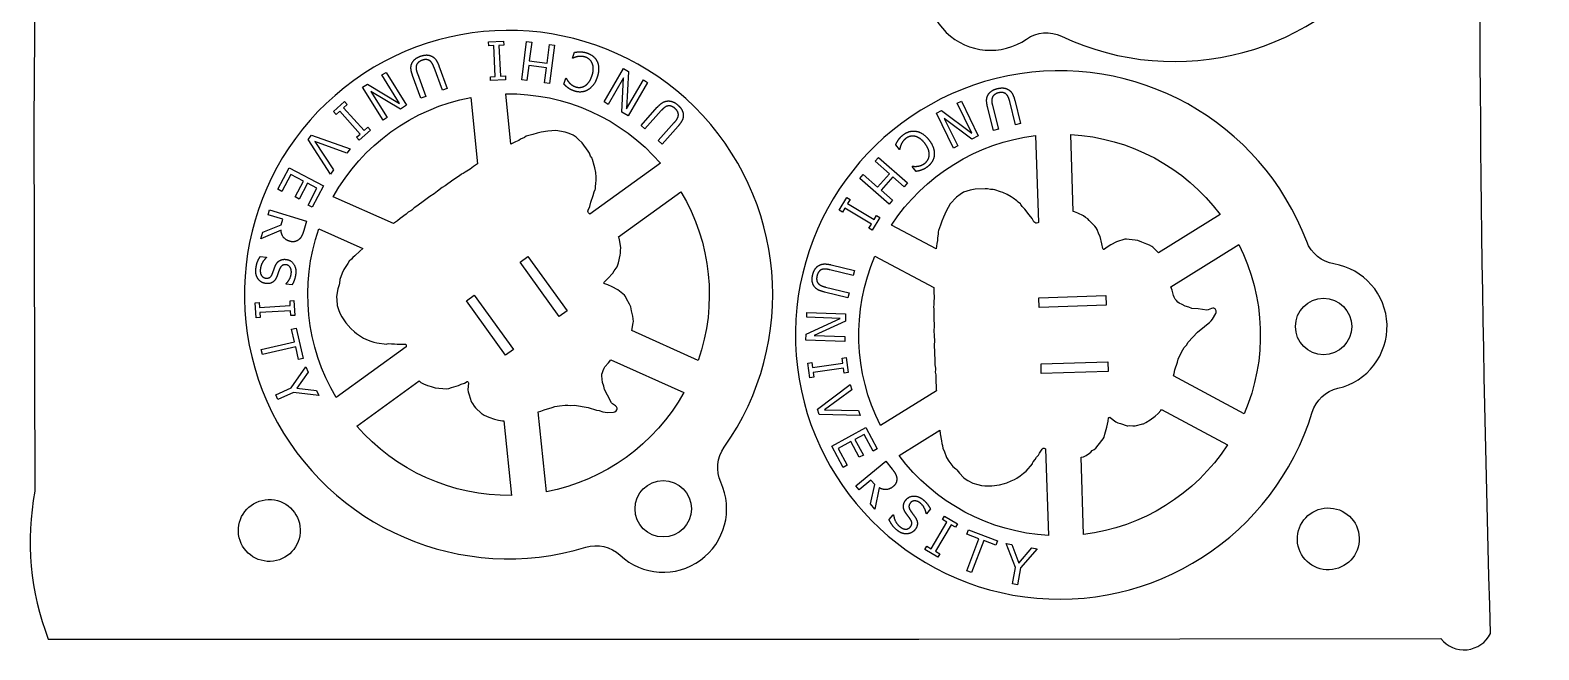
# Model space of a CAD drawing. Header units: millimetres. Extents: x 0 to 86, y 0 to 264.
# Drawn here: x 0 to 85.7, y 0 to 35.2 of the extents above; entities that cross this region are included whole.
import ezdxf

# ---------------------------------------------------------------- set-up
doc = ezdxf.new("R2010")
doc.units = ezdxf.units.MM
doc.layers.add('SCRAP_OUTLINE', color=8, linetype='Continuous')

msp = doc.modelspace()

# ---------------------------------------------------------------- linework, layer by layer
for points in [[(51.505, 39.596, 0.821365), (56.572, 34.676, -0.267689), (58.564, 34.839, 6.023346), (51.609, 41.591, -0.267689)], [(33.495, 5.374, 0.821365), (39.22, 9.51, -0.267689), (39.405, 11.499, 6.023346), (31.547, 5.823, -0.267689)], [(74.259, 14.849, 0.821365), (74.032, 21.909, -0.267689), (72.486, 23.175, 6.023346), (72.798, 13.486, -0.267689)], [(17.211, 25.727, -0.221398), (25.013, 31.363), (25.398, 27.598), (25.177, 27.433), (24.975, 27.294), (24.694, 27.127), (24.589, 27.051), (24.487, 26.997), (24.379, 26.904), (24.004, 26.66), (23.559, 26.339), (23.401, 26.245), (23.121, 26.042), (22.931, 25.888), (22.685, 25.743), (22.399, 25.513), (21.955, 25.192), (21.795, 25.1), (21.664, 24.958), (21.607, 24.918), (21.46, 24.852), (21.355, 24.738), (21.009, 24.488), (20.853, 24.357), (20.681, 24.247), (20.626, 24.196)], [(31.788, 24.742), (31.758, 24.754), (31.697, 24.801), (31.675, 24.842), (31.669, 24.906), (31.683, 24.969), (31.778, 25.166), (31.844, 25.42), (31.975, 25.797), (32.023, 26.009), (32.08, 26.13), (32.094, 26.18), (32.097, 26.339), (32.126, 26.437), (32.133, 26.7), (32.132, 26.835), (32.111, 27.104), (32.064, 27.37), (32.031, 27.501), (31.939, 27.831), (31.907, 27.91), (31.823, 28.035), (31.751, 28.201), (31.681, 28.313), (31.342, 28.775), (31.144, 28.982), (30.996, 29.107), (30.834, 29.217), (30.613, 29.309), (30.373, 29.395), (29.857, 29.486), (29.385, 29.444), (29.022, 29.385), (28.783, 29.327), (28.546, 29.259), (28.246, 29.189), (28.169, 29.153), (28.067, 29.089), (27.841, 28.985), (27.742, 28.914), (27.563, 28.849), (27.294, 28.713), (27.002, 31.567, -0.221398), (35.784, 27.628)], [(57.248, 24.265), (57.22, 24.247), (57.148, 24.223), (57.102, 24.227), (57.045, 24.258), (57, 24.305), (56.89, 24.494), (56.717, 24.69), (56.477, 25.01), (56.329, 25.168), (56.26, 25.284), (56.226, 25.323), (56.097, 25.414), (56.031, 25.493), (55.818, 25.646), (55.705, 25.721), (55.47, 25.854), (55.223, 25.963), (55.096, 26.009), (54.771, 26.117), (54.687, 26.135), (54.537, 26.135), (54.359, 26.168), (54.227, 26.174), (53.655, 26.151), (53.372, 26.102), (53.186, 26.049), (53.004, 25.976), (52.805, 25.845), (52.599, 25.694), (52.234, 25.317), (52.006, 24.902), (51.852, 24.568), (51.766, 24.338), (51.69, 24.103), (51.58, 23.815), (51.567, 23.731), (51.563, 23.611), (51.523, 23.366), (51.527, 23.244), (51.48, 23.059), (51.442, 22.761), (48.913, 24.114, -0.221398), (57.089, 29.192)], [(64.063, 22.535), (63.739, 22.854), (63.692, 22.892), (63.556, 22.974), (63.412, 23.037), (63.115, 23.14), (62.902, 23.24), (62.739, 23.267), (62.398, 23.291), (62.257, 23.313), (62.153, 23.311), (61.69, 23.171), (61.371, 22.999), (61.148, 22.852), (61.004, 22.74), (60.964, 22.721), (60.944, 22.721), (60.919, 22.738), (60.905, 22.778), (60.854, 23.056), (60.751, 23.459), (60.68, 23.6), (60.59, 23.861), (60.53, 23.961), (60.453, 24.052), (60.142, 24.381), (60.053, 24.464), (59.923, 24.541), (59.806, 24.641), (59.489, 24.799), (59.304, 24.867), (59.229, 24.883), (59.088, 29.256, -0.221398), (67.573, 24.715)], [(34.164, 18.124), (34.248, 18.571), (34.253, 18.632), (34.245, 18.79), (34.217, 18.944), (34.136, 19.249), (34.1, 19.481), (34.032, 19.631), (33.861, 19.928), (33.8, 20.056), (33.741, 20.142), (33.365, 20.447), (33.044, 20.616), (32.798, 20.718), (32.624, 20.775), (32.586, 20.798), (32.575, 20.814), (32.575, 20.844), (32.6, 20.878), (32.802, 21.076), (33.079, 21.387), (33.156, 21.524), (33.322, 21.745), (33.371, 21.85), (33.404, 21.965), (33.502, 22.407), (33.522, 22.527), (33.513, 22.679), (33.53, 22.831), (33.484, 23.183), (33.437, 23.374), (33.408, 23.445), (36.955, 26.007, -0.221398), (37.935, 16.433)], [(18.881, 22.787), (18.719, 22.642), (18.433, 22.361), (18.326, 22.266), (18.245, 22.17), (18.121, 22.063), (18.042, 21.93), (17.816, 21.6), (17.707, 21.387), (17.575, 21.019), (17.566, 20.809), (17.553, 20.726), (17.475, 20.493), (17.404, 20.176), (17.399, 20.049), (17.404, 19.862), (17.43, 19.544), (17.525, 19.263), (17.6, 19.073), (17.691, 18.904), (17.915, 18.565), (18.199, 18.244), (18.422, 18.053), (18.524, 17.951), (18.752, 17.816), (18.925, 17.697), (19.058, 17.635), (19.282, 17.549), (19.511, 17.475), (19.693, 17.428), (20.24, 17.36), (20.275, 17.377), (20.344, 17.389), (20.524, 17.368), (20.683, 17.369), (20.831, 17.349), (20.962, 17.36), (21.1, 17.352), (21.237, 17.36), (21.304, 17.349), (21.341, 17.323), (21.35, 17.31), (21.355, 17.205), (17.373, 14.329, -0.221398), (16.393, 23.903)], [(48.279, 12.732, -0.221398), (47.97, 22.351), (51.306, 20.565), (51.32, 20.289), (51.323, 20.044), (51.303, 19.718), (51.308, 19.588), (51.295, 19.474), (51.312, 19.332), (51.304, 18.884), (51.322, 18.336), (51.312, 18.152), (51.323, 17.807), (51.345, 17.563), (51.328, 17.278), (51.358, 16.913), (51.376, 16.364), (51.363, 16.181), (51.407, 15.993), (51.409, 15.923), (51.381, 15.764), (51.417, 15.613), (51.431, 15.187), (51.452, 14.984), (51.447, 14.78), (51.458, 14.706)], [(68.628, 23.016, -0.221398), (68.938, 13.397), (64.918, 15.548), (64.968, 15.684), (65.004, 15.888), (65.148, 16.34), (65.188, 16.503), (65.298, 16.741), (65.456, 17.035), (65.536, 17.164), (65.651, 17.294), (65.753, 17.475), (66.293, 18.036), (66.684, 18.354), (66.788, 18.451), (66.966, 18.591), (67.062, 18.687), (67.128, 18.769), (67.324, 19.09), (67.345, 19.16), (67.339, 19.254), (67.313, 19.317), (67.285, 19.352), (67.25, 19.377), (67.206, 19.391), (67.156, 19.392), (67.08, 19.378), (66.894, 19.308), (66.818, 19.29), (66.328, 19.35), (65.967, 19.378), (65.796, 19.447), (65.58, 19.506), (65.405, 19.606), (65.24, 19.68), (65.167, 19.739), (65.092, 19.823), (65.024, 19.915), (64.955, 20.028), (64.916, 20.114), (64.837, 20.418), (64.761, 20.614)], [(37.116, 14.608, -0.221398), (29.315, 8.973), (28.851, 13.508), (28.991, 13.543), (29.18, 13.627), (29.636, 13.761), (29.793, 13.819), (30.052, 13.86), (30.384, 13.894), (30.536, 13.899), (30.708, 13.877), (30.915, 13.893), (31.682, 13.76), (32.164, 13.613), (32.302, 13.581), (32.519, 13.512), (32.651, 13.486), (32.756, 13.478), (33.132, 13.494), (33.202, 13.517), (33.276, 13.573), (33.314, 13.63), (33.328, 13.673), (33.329, 13.717), (33.316, 13.761), (33.289, 13.803), (33.235, 13.857), (33.073, 13.973), (33.016, 14.026), (32.791, 14.465), (32.612, 14.78), (32.574, 14.961), (32.502, 15.173), (32.487, 15.374), (32.456, 15.552), (32.464, 15.645), (32.492, 15.754), (32.53, 15.862), (32.585, 15.983), (32.634, 16.063), (32.843, 16.299), (32.963, 16.471)], [(22.092, 15.27), (22.186, 15.18), (22.341, 15.097), (22.561, 15.007), (22.638, 14.983), (22.761, 14.957), (22.88, 14.904), (22.988, 14.874), (23.204, 14.846), (23.66, 14.814), (23.775, 14.827), (23.93, 14.889), (24.322, 15.007), (24.481, 15.086), (24.661, 15.146), (24.818, 15.23), (24.839, 15.232), (24.859, 15.223), (24.879, 15.197), (24.885, 15.162), (24.859, 14.754), (24.876, 14.643), (24.932, 14.48), (25.04, 14.107), (25.059, 14.069), (25.123, 13.994), (25.22, 13.836), (25.291, 13.737), (25.62, 13.423), (25.658, 13.397), (25.777, 13.331), (26.051, 13.205), (26.371, 13.086), (26.591, 13.032), (26.826, 13.002), (26.892, 13.005), (27.325, 8.769, -0.221398), (18.544, 12.707)], [(59.678, 10.93), (59.805, 10.958), (59.961, 11.04), (60.158, 11.172), (60.221, 11.222), (60.312, 11.31), (60.422, 11.379), (60.507, 11.451), (60.652, 11.615), (60.933, 11.975), (60.987, 12.077), (61.022, 12.241), (61.143, 12.632), (61.167, 12.808), (61.217, 12.99), (61.235, 13.167), (61.246, 13.186), (61.265, 13.198), (61.297, 13.2), (61.33, 13.186), (61.654, 12.935), (61.755, 12.887), (61.921, 12.843), (62.291, 12.724), (62.333, 12.719), (62.431, 12.729), (62.616, 12.721), (62.738, 12.725), (63.183, 12.822), (63.225, 12.839), (63.347, 12.901), (63.604, 13.058), (63.882, 13.257), (64.05, 13.408), (64.206, 13.586), (64.24, 13.643), (67.994, 11.633, -0.221398), (59.819, 6.556)], [(51.651, 12.471), (51.68, 12.256), (51.753, 11.861), (51.773, 11.72), (51.807, 11.599), (51.826, 11.437), (51.892, 11.296), (52.039, 10.925), (52.155, 10.715), (52.386, 10.4), (52.555, 10.276), (52.617, 10.218), (52.767, 10.023), (52.99, 9.787), (53.092, 9.712), (53.25, 9.611), (53.528, 9.455), (53.815, 9.377), (54.013, 9.333), (54.204, 9.313), (54.611, 9.31), (55.036, 9.366), (55.319, 9.444), (55.46, 9.472), (55.7, 9.585), (55.896, 9.661), (56.021, 9.738), (56.217, 9.875), (56.407, 10.023), (56.548, 10.148), (56.91, 10.563), (56.916, 10.602), (56.944, 10.665), (57.063, 10.804), (57.15, 10.936), (57.25, 11.048), (57.314, 11.162), (57.397, 11.272), (57.468, 11.39), (57.514, 11.44), (57.556, 11.456), (57.572, 11.456), (57.662, 11.402), (57.82, 6.491, -0.221398), (49.335, 11.033)]]:
    msp.add_lwpolyline(points, format="xyb", close=True)
for points in [[(26.044, 34.287), (26.033, 34.512), (26.885, 34.554), (26.896, 34.329), (26.616, 34.316), (26.702, 32.567), (26.982, 32.581), (26.993, 32.356), (26.141, 32.314), (26.13, 32.539), (26.41, 32.553), (26.324, 34.301)], [(27.911, 32.353), (28.189, 34.536), (28.479, 34.499), (28.343, 33.431), (29.348, 33.303), (29.484, 34.371), (29.774, 34.334), (29.496, 32.151), (29.206, 32.188), (29.315, 33.044), (28.31, 33.172), (28.201, 32.316)], [(20.037, 30.079), (18.871, 31.945), (19.149, 32.118), (20.98, 31.026), (19.974, 32.635), (20.205, 32.779), (21.372, 30.914), (21.02, 30.694), (19.345, 31.701), (20.269, 30.224)], [(32.591, 31.103), (33.694, 33.006), (33.978, 32.842), (33.869, 30.712), (34.82, 32.354), (35.056, 32.217), (33.953, 30.313), (33.594, 30.522), (33.7, 32.473), (32.827, 30.966)], [(17.366, 30.396), (17.216, 30.563), (17.849, 31.134), (17.999, 30.967), (17.791, 30.78), (18.964, 29.48), (19.172, 29.667), (19.322, 29.5), (18.689, 28.929), (18.539, 29.096), (18.747, 29.284), (17.574, 30.584)], [(52.423, 28.488), (51.462, 30.467), (51.757, 30.61), (53.462, 29.329), (52.633, 31.035), (52.878, 31.154), (53.839, 29.176), (53.466, 28.994), (51.908, 30.174), (52.669, 28.607)], [(17.229, 27.243), (17.044, 27.01), (15.787, 28.968), (15.983, 29.215), (18.179, 28.446), (17.984, 28.2), (16.172, 28.854)], [(48.77, 25.307), (47.116, 26.758), (47.309, 26.978), (48.118, 26.268), (48.786, 27.029), (47.976, 27.739), (48.169, 27.959), (49.823, 26.508), (49.63, 26.288), (48.982, 26.857), (48.314, 26.096), (48.962, 25.527)], [(14.062, 26.147), (14.698, 27.368), (16.649, 26.351), (16.013, 25.131), (15.782, 25.251), (16.283, 26.212), (15.749, 26.491), (15.282, 25.594), (15.051, 25.715), (15.518, 26.611), (14.794, 26.988), (14.293, 26.027)], [(46.122, 24.841), (45.93, 24.958), (46.371, 25.687), (46.564, 25.57), (46.419, 25.331), (47.916, 24.424), (48.061, 24.664), (48.253, 24.547), (47.812, 23.818), (47.62, 23.935), (47.765, 24.174), (46.267, 25.081)], [(30.043, 18.925), (27.817, 22.006), (28.262, 22.328), (30.488, 19.246)], [(13.06, 18.863), (12.836, 18.849), (12.783, 19.7), (13.007, 19.713), (13.025, 19.434), (14.772, 19.543), (14.755, 19.822), (14.979, 19.836), (15.032, 18.986), (14.808, 18.972), (14.79, 19.251), (13.043, 19.142)], [(26.994, 16.723), (24.768, 19.804), (25.213, 20.126), (27.439, 17.044)], [(61.094, 19.565), (57.295, 19.443), (57.277, 19.992), (61.077, 20.114)], [(46.252, 17.508), (44.053, 17.584), (44.064, 17.912), (45.994, 18.819), (44.098, 18.885), (44.108, 19.157), (46.306, 19.081), (46.292, 18.666), (44.52, 17.841), (46.261, 17.78)], [(13.188, 16.769), (13.122, 17.054), (15.011, 17.493), (14.844, 18.212), (15.098, 18.271), (15.498, 16.548), (15.245, 16.49), (15.078, 17.208)], [(44.495, 15.471), (44.273, 15.439), (44.154, 16.283), (44.376, 16.315), (44.415, 16.037), (46.149, 16.283), (46.11, 16.56), (46.332, 16.591), (46.451, 15.747), (46.229, 15.716), (46.19, 15.993), (44.456, 15.748)], [(61.215, 15.807), (57.416, 15.684), (57.398, 16.233), (61.198, 16.355)], [(16.256, 14.714), (16.382, 14.431), (14.959, 14.613), (14.069, 14.219), (13.951, 14.486), (14.813, 14.868), (15.66, 16.057), (15.792, 15.761), (15.138, 14.848)], [(47.032, 13.594), (47.123, 13.31), (44.797, 13.363), (44.701, 13.663), (46.566, 15.054), (46.662, 14.755), (45.106, 13.619)], [(46.17, 10.356), (45.514, 11.565), (47.448, 12.614), (48.104, 11.405), (47.875, 11.281), (47.358, 12.233), (46.829, 11.946), (47.311, 11.057), (47.082, 10.933), (46.6, 11.822), (45.882, 11.433), (46.399, 10.48)], [(51.649, 5.452), (51.535, 5.258), (50.8, 5.69), (50.914, 5.883), (51.156, 5.741), (52.042, 7.251), (51.801, 7.393), (51.915, 7.586), (52.65, 7.155), (52.536, 6.961), (52.295, 7.103), (51.408, 5.593)], [(53.457, 4.387), (53.184, 4.491), (53.876, 6.303), (53.186, 6.567), (53.279, 6.81), (54.931, 6.179), (54.838, 5.936), (54.149, 6.199)], [(56.875, 5.781), (57.181, 5.727), (56.234, 4.649), (56.064, 3.691), (55.776, 3.742), (55.941, 4.671), (55.429, 6.038), (55.748, 5.982), (56.139, 4.929)]]:
    msp.add_lwpolyline(points, close=True)
for points in [[(30.822, 33.586), (30.802, 33.593), (30.914, 33.924)], [(21.988, 32.713), (22.466, 31.419), (22.192, 31.318), (21.716, 32.605)], [(23.209, 33.157), (23.685, 31.87), (23.411, 31.768), (22.935, 33.056)], [(30.303, 32.121), (30.416, 32.455), (30.438, 32.448)], [(54.643, 30.899), (54.981, 29.561), (54.698, 29.49), (54.361, 30.821)], [(55.905, 31.211), (56.241, 29.88), (55.958, 29.808), (55.622, 31.139)], [(35.831, 30.611), (34.911, 29.582), (34.693, 29.777), (35.609, 30.8)], [(36.795, 29.739), (35.88, 28.716), (35.662, 28.911), (36.577, 29.934)], [(49.375, 28.41), (49.358, 28.397), (49.146, 28.675)], [(50.3, 27.16), (50.086, 27.441), (50.105, 27.455)], [(14.243, 23.818), (13.102, 23.342), (13.21, 23.706), (14.248, 24.121), (14.344, 24.442), (13.506, 24.693), (13.589, 24.973), (15.697, 24.343), (15.535, 23.8)], [(13.06, 22.331), (13.425, 22.294), (13.423, 22.273)], [(45.474, 21.859), (46.807, 21.533), (46.738, 21.249), (45.404, 21.575)], [(14.872, 20.73), (14.525, 20.765), (14.527, 20.787)], [(45.159, 20.598), (46.499, 20.271), (46.43, 19.987), (45.096, 20.312)], [(48.203, 9.203), (47.959, 7.991), (47.718, 8.284), (47.954, 9.377), (47.742, 9.636), (47.065, 9.081), (46.879, 9.307), (48.58, 10.702), (48.94, 10.264)], [(51.114, 7.998), (50.891, 7.729), (50.874, 7.743)], [(48.773, 7.391), (49.008, 7.673), (49.025, 7.659)]]:
    msp.add_lwpolyline(points)
for centre in [(73.446, 18.356), (35.948, 8.009)]:
    msp.add_circle(centre, 1.6)
for points in [[(21.681, 33.307), (21.743, 33.44), (21.97, 33.63), (22.16, 33.701)], [(22.247, 33.467), (22.118, 33.419), (21.949, 33.26), (21.925, 33.156)], [(22.16, 33.701), (22.342, 33.768), (22.649, 33.773), (22.779, 33.713)], [(22.692, 33.44), (22.606, 33.503), (22.384, 33.518), (22.247, 33.467)], [(22.935, 33.056), (22.882, 33.2), (22.773, 33.38), (22.692, 33.44)], [(22.779, 33.713), (22.927, 33.646), (23.127, 33.378), (23.209, 33.157)], [(31.1, 33.679), (31.009, 33.66), (30.865, 33.608), (30.822, 33.586)], [(30.914, 33.924), (30.994, 33.933), (31.135, 33.951), (31.231, 33.949)], [(31.538, 33.645), (31.418, 33.686), (31.194, 33.696), (31.1, 33.679)], [(31.231, 33.949), (31.332, 33.948), (31.498, 33.926), (31.623, 33.884)], [(31.922, 33.284), (31.869, 33.416), (31.67, 33.6), (31.538, 33.645)], [(31.623, 33.884), (31.825, 33.815), (32.122, 33.562), (32.201, 33.383)], [(21.716, 32.605), (21.636, 32.821), (21.609, 33.161), (21.681, 33.307)], [(21.925, 33.156), (21.902, 33.058), (21.936, 32.852), (21.988, 32.713)], [(31.503, 32.022), (31.626, 32.098), (31.833, 32.388), (31.902, 32.589)], [(31.902, 32.589), (31.974, 32.803), (31.976, 33.147), (31.922, 33.284)], [(32.201, 33.383), (32.28, 33.206), (32.279, 32.754), (32.19, 32.491)], [(30.539, 31.905), (30.479, 31.95), (30.36, 32.06), (30.303, 32.121)], [(30.438, 32.448), (30.464, 32.401), (30.547, 32.268), (30.614, 32.194)], [(30.887, 31.727), (30.783, 31.763), (30.609, 31.855), (30.539, 31.905)], [(30.614, 32.194), (30.679, 32.123), (30.847, 32.004), (30.969, 31.963)], [(31.662, 31.785), (31.489, 31.687), (31.098, 31.656), (30.887, 31.727)], [(30.969, 31.963), (31.102, 31.918), (31.378, 31.947), (31.503, 32.022)], [(32.19, 32.491), (32.102, 32.229), (31.837, 31.886), (31.662, 31.785)], [(54.401, 31.522), (54.478, 31.648), (54.723, 31.813), (54.92, 31.863)], [(54.92, 31.863), (55.108, 31.91), (55.413, 31.883), (55.537, 31.809)], [(55.537, 31.809), (55.677, 31.727), (55.847, 31.439), (55.905, 31.211)], [(35.609, 30.8), (35.762, 30.972), (36.05, 31.155), (36.213, 31.16)], [(36.193, 30.873), (36.096, 30.848), (35.93, 30.721), (35.831, 30.611)], [(36.619, 30.734), (36.516, 30.826), (36.296, 30.901), (36.193, 30.873)], [(36.213, 31.16), (36.36, 31.167), (36.634, 31.056), (36.785, 30.92)], [(36.785, 30.92), (36.93, 30.791), (37.078, 30.522), (37.086, 30.379)], [(54.361, 30.821), (54.305, 31.044), (54.315, 31.384), (54.401, 31.522)], [(54.628, 31.346), (54.595, 31.251), (54.607, 31.043), (54.643, 30.899)], [(54.981, 31.621), (54.848, 31.587), (54.663, 31.447), (54.628, 31.346)], [(55.421, 31.546), (55.342, 31.618), (55.123, 31.657), (54.981, 31.621)], [(55.622, 31.139), (55.584, 31.288), (55.495, 31.479), (55.421, 31.546)], [(36.577, 29.934), (36.68, 30.048), (36.788, 30.228), (36.803, 30.328)], [(36.803, 30.328), (36.819, 30.433), (36.728, 30.637), (36.619, 30.734)], [(37.086, 30.379), (37.096, 30.216), (36.952, 29.914), (36.795, 29.739)], [(49.303, 28.951), (49.36, 29.035), (49.471, 29.16), (49.576, 29.24)], [(49.576, 29.24), (49.747, 29.37), (50.122, 29.474), (50.314, 29.439)], [(50.241, 29.153), (50.102, 29.183), (49.838, 29.121), (49.727, 29.037)], [(50.806, 28.747), (50.669, 28.927), (50.385, 29.121), (50.241, 29.153)], [(50.314, 29.439), (50.506, 29.406), (50.88, 29.153), (51.048, 28.932)], [(49.146, 28.675), (49.184, 28.746), (49.248, 28.874), (49.303, 28.951)], [(49.454, 28.692), (49.418, 28.606), (49.381, 28.457), (49.375, 28.41)], [(49.727, 29.037), (49.626, 28.96), (49.492, 28.78), (49.454, 28.692)], [(51.053, 28.099), (51.059, 28.245), (50.935, 28.578), (50.806, 28.747)], [(51.048, 28.932), (51.216, 28.712), (51.352, 28.3), (51.338, 28.099)], [(50.105, 27.455), (50.157, 27.451), (50.314, 27.445), (50.413, 27.459)], [(50.413, 27.459), (50.508, 27.473), (50.701, 27.546), (50.803, 27.624)], [(50.953, 27.424), (50.865, 27.357), (50.691, 27.265), (50.611, 27.235)], [(50.803, 27.624), (50.915, 27.709), (51.045, 27.954), (51.053, 28.099)], [(51.338, 28.099), (51.323, 27.901), (51.13, 27.56), (50.953, 27.424)], [(50.611, 27.235), (50.54, 27.211), (50.382, 27.173), (50.3, 27.16)], [(14.731, 23.196), (14.5, 23.265), (14.258, 23.594), (14.243, 23.818)], [(15.263, 23.297), (15.158, 23.207), (14.896, 23.146), (14.731, 23.196)], [(15.535, 23.8), (15.481, 23.619), (15.368, 23.386), (15.263, 23.297)], [(12.817, 21.63), (12.841, 21.868), (12.974, 22.191), (13.06, 22.331)], [(13.423, 22.273), (13.274, 22.143), (13.088, 21.795), (13.071, 21.626)], [(12.958, 21.039), (12.872, 21.153), (12.796, 21.43), (12.817, 21.63)], [(13.071, 21.626), (13.046, 21.385), (13.222, 21.118), (13.387, 21.101)], [(13.749, 21.337), (13.788, 21.435), (13.844, 21.6), (13.889, 21.722)], [(13.889, 21.722), (13.93, 21.833), (14.039, 22.003), (14.119, 22.065)], [(14.159, 21.609), (14.124, 21.519), (14.033, 21.258), (13.998, 21.172)], [(14.119, 22.065), (14.198, 22.125), (14.401, 22.179), (14.529, 22.166)], [(14.528, 21.86), (14.39, 21.874), (14.21, 21.743), (14.159, 21.609)], [(14.826, 21.373), (14.847, 21.575), (14.682, 21.844), (14.528, 21.86)], [(14.529, 22.166), (14.795, 22.139), (15.113, 21.688), (15.08, 21.367)], [(44.436, 21.293), (44.482, 21.482), (44.65, 21.738), (44.772, 21.813)], [(44.951, 21.588), (44.85, 21.552), (44.714, 21.376), (44.679, 21.234)], [(44.772, 21.813), (44.911, 21.899), (45.245, 21.914), (45.474, 21.859)], [(45.404, 21.575), (45.255, 21.611), (45.045, 21.622), (44.951, 21.588)], [(13.402, 20.793), (13.273, 20.806), (13.035, 20.936), (12.958, 21.039)], [(13.387, 21.101), (13.518, 21.088), (13.694, 21.201), (13.749, 21.337)], [(13.998, 21.172), (13.906, 20.954), (13.606, 20.773), (13.402, 20.793)], [(14.527, 20.787), (14.633, 20.882), (14.808, 21.194), (14.826, 21.373)], [(15.08, 21.367), (15.061, 21.182), (14.956, 20.863), (14.872, 20.73)], [(44.495, 20.675), (44.419, 20.802), (44.388, 21.096), (44.436, 21.293)], [(45.096, 20.312), (44.873, 20.366), (44.576, 20.534), (44.495, 20.675)], [(44.679, 21.234), (44.646, 21.101), (44.684, 20.871), (44.757, 20.793)], [(44.757, 20.793), (44.825, 20.719), (45.015, 20.633), (45.159, 20.598)], [(48.94, 10.264), (49.06, 10.118), (49.19, 9.895), (49.205, 9.758)], [(49.205, 9.758), (49.221, 9.62), (49.125, 9.369), (48.991, 9.259)], [(48.991, 9.259), (48.805, 9.107), (48.397, 9.09), (48.203, 9.203)], [(49.732, 8.516), (49.903, 8.722), (50.455, 8.733), (50.703, 8.526)], [(49.587, 8.12), (49.582, 8.219), (49.65, 8.418), (49.732, 8.516)], [(49.742, 7.737), (49.674, 7.834), (49.593, 8.019), (49.587, 8.12)], [(49.983, 7.406), (49.924, 7.493), (49.819, 7.632), (49.742, 7.737)], [(49.985, 8.344), (49.896, 8.238), (49.904, 8.016), (49.987, 7.898)], [(50.556, 8.319), (50.4, 8.449), (50.085, 8.464), (49.985, 8.344)], [(49.987, 7.898), (50.042, 7.819), (50.208, 7.598), (50.259, 7.52)], [(50.874, 7.743), (50.855, 7.884), (50.694, 8.204), (50.556, 8.319)], [(50.703, 8.526), (50.845, 8.408), (51.051, 8.141), (51.114, 7.998)], [(49.219, 6.797), (49.035, 6.95), (48.841, 7.242), (48.773, 7.391)], [(49.025, 7.659), (49.049, 7.463), (49.234, 7.114), (49.364, 7.006)], [(49.364, 7.006), (49.551, 6.85), (49.87, 6.847), (49.976, 6.974)], [(49.976, 6.974), (50.06, 7.075), (50.065, 7.285), (49.983, 7.406)], [(50.259, 7.52), (50.389, 7.322), (50.371, 6.972), (50.24, 6.814)], [(49.788, 6.583), (49.645, 6.577), (49.373, 6.668), (49.219, 6.797)], [(50.24, 6.814), (50.157, 6.714), (49.916, 6.59), (49.788, 6.583)]]:
    msp.add_open_spline(points, degree=2)
at = {"layer": 'SCRAP_OUTLINE'}
for points in [[(0.654, 264.078), (0.963, 146.544), (0.454, 61.82), (0.329, 44.801), (0.203, 29.917), (0.268, 9.014, 0.1392), (1.028, 0.602), (50.462, 0.602), (80.101, 0.637, 0.545651), (82.923, 0.92, -0.019456), (83.837, 104.502, -0.324727), (83.86, 108.707), (84.085, 114.65), (83.029, 158.995), (84.912, 162.155), (84.395, 173.698, 0.137235), (84.432, 181.673), (84.336, 200.916, 0.156652), (84.438, 207.433), (85.666, 262.821), (63.278, 262.99, -0.035407), (30.853, 263.652, -0.063461)], [(11.821, 6.719, -1), (15.333, 6.832, -1)], [(71.956, 6.241, -1), (75.468, 6.355, -1)]]:
    msp.add_lwpolyline(points, format="xyb", close=True, dxfattribs=at)

doc.saveas('drawing.dxf')
